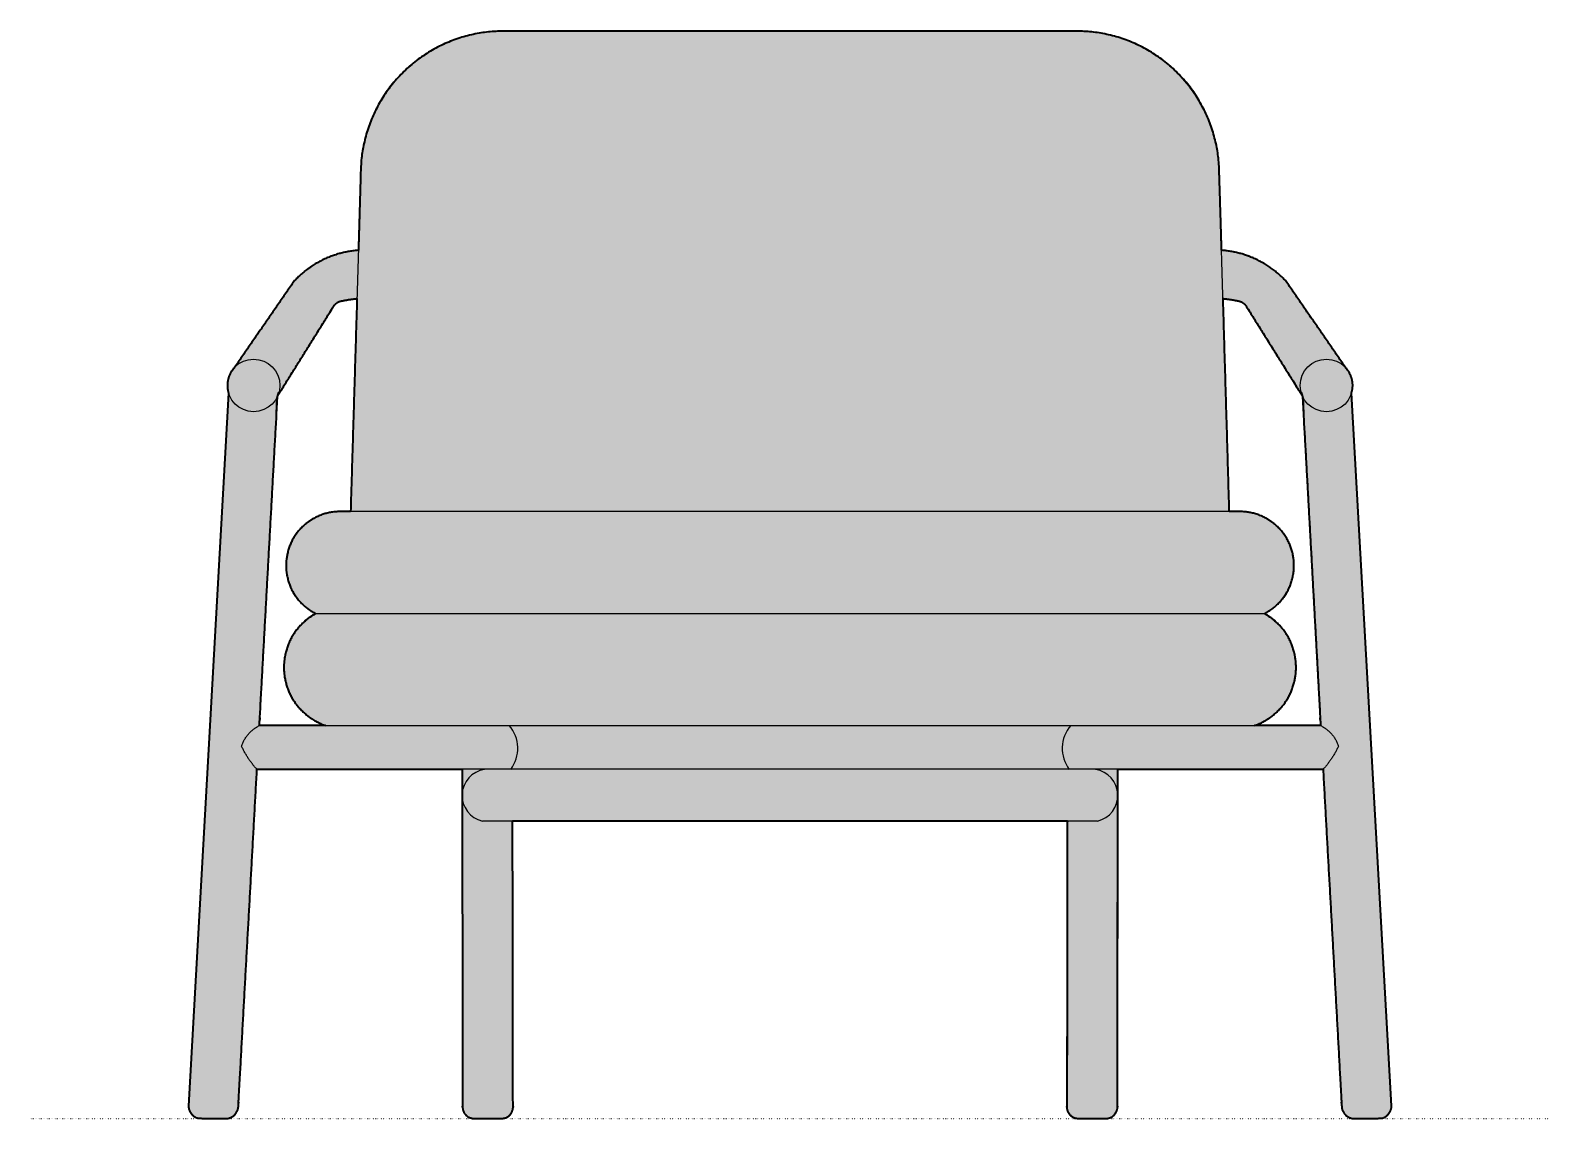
# Model space of a CAD drawing. Header units: millimetres. Extents: x 0 to 2281, y -1148 to 750.
# Drawn here: x 0 to 1047, y 0 to 750 of the extents above; entities that cross this region are included whole.
import ezdxf

# ---------------------------------------------------------------- set-up
doc = ezdxf.new("R2010")
doc.units = ezdxf.units.MM
doc.linetypes.add('Dots', pattern=[1, 0, -1])
doc.layers.add('Blocks', color=7, linetype='Continuous')
doc.layers.add('Blocks$Fill', color=7, linetype='Continuous', true_color=0xffffff)
for name, color, linetype, lineweight, true_color in [('Blocks$Inner', 7, 'Continuous', 25, 0x007f00), ('Blocks$Outline', 7, 'Continuous', 35, 0xff3f3f), ('Groud', 7, 'Dots', 25, 0x243775)]:
    doc.layers.add(name, color=color, linetype=linetype, lineweight=lineweight, true_color=true_color)

# ---------------------------------------------------------------- blocks, each defined once
blk = doc.blocks.new('For Now Lounge Chair Front')
at = {"layer": 'Blocks$Fill'}
h = blk.add_hatch(color=256, dxfattribs=at)
h.paths.add_polyline_path([(108.9, 8.8), (108.9, 8.7), (108.9, 8.5), (108.9, 8.3), (108.9, 8.2), (109, 8), (109, 7.8), (109, 7.6), (109, 7.5), (109.1, 7.3), (109.1, 7.1), (109.1, 6.9), (109.2, 6.8), (109.2, 6.6), (109.3, 6.4), (109.3, 6.2), (109.4, 6.1), (109.4, 5.9), (109.5, 5.7), (109.6, 5.6), (109.6, 5.4), (109.7, 5.2), (109.8, 5), (109.9, 4.9), (109.9, 4.7), (110, 4.5), (110.1, 4.4), (110.2, 4.2), (110.3, 4.1), (110.4, 3.9), (110.5, 3.8), (110.6, 3.6), (110.8, 3.5), (110.9, 3.3), (111, 3.2), (111.1, 3), (111.2, 2.9), (111.4, 2.7), (111.5, 2.6), (111.6, 2.5), (111.7, 2.3), (111.9, 2.2), (112, 2.1), (112.2, 2), (112.3, 1.9), (112.5, 1.8), (112.6, 1.6), (112.7, 1.5), (112.9, 1.4), (113.1, 1.3), (113.2, 1.2), (113.4, 1.1), (113.5, 1.1), (113.7, 1), (113.8, 0.9), (114, 0.8), (114.1, 0.7), (114.3, 0.7), (114.5, 0.6), (114.6, 0.5), (114.8, 0.5), (115, 0.4), (115.1, 0.4), (115.3, 0.3), (115.4, 0.3), (125.7, 0), (136, 0.1), (136.2, 0.1), (136.3, 0.2), (136.5, 0.2), (136.7, 0.2), (136.9, 0.3), (137, 0.3), (137.2, 0.4), (137.4, 0.5), (137.6, 0.5), (137.7, 0.6), (137.9, 0.7), (138.1, 0.7), (138.3, 0.8), (138.4, 0.9), (138.6, 1), (138.8, 1.1), (138.9, 1.2), (139.1, 1.3), (139.3, 1.4), (139.4, 1.5), (139.6, 1.6), (139.7, 1.7), (139.9, 1.8), (140.1, 2), (140.2, 2.1), (140.4, 2.2), (140.5, 2.4), (140.6, 2.5), (140.8, 2.6), (140.9, 2.8), (141.1, 2.9), (141.2, 3.1), (141.3, 3.2), (141.4, 3.4), (141.6, 3.5), (141.7, 3.7), (141.8, 3.9), (141.9, 4), (142, 4.2), (142.1, 4.4), (142.2, 4.5), (142.3, 4.7), (142.4, 4.9), (142.5, 5.1), (142.6, 5.2), (142.6, 5.4), (142.7, 5.6), (142.8, 5.8), (142.8, 6), (142.9, 6.2), (142.9, 6.3), (143, 6.5), (143, 6.7), (143.1, 6.9), (143.1, 7.1), (143.2, 7.3), (143.2, 7.4), (143.2, 7.6), (143.2, 7.8), (143.3, 8), (143.3, 8.2), (143.3, 8.3), (143.3, 8.5), (143.3, 8.7), (156.1, 240.6), (297.4, 240.6), (297.5, 223.9), (297.4, 223.3), (297.4, 222.8), (297.4, 222.3), (297.4, 221.8), (297.5, 221.3), (297.8, 7.1), (297.8, 7), (297.8, 6.8), (297.8, 6.6), (297.9, 6.5), (297.9, 6.3), (298, 6.1), (298, 6), (298, 5.8), (298.1, 5.7), (298.1, 5.5), (298.2, 5.3), (298.3, 5.2), (298.3, 5), (298.4, 4.8), (298.5, 4.7), (298.5, 4.5), (298.6, 4.4), (298.7, 4.2), (298.8, 4), (298.9, 3.9), (299, 3.7), (299.1, 3.6), (299.2, 3.4), (299.3, 3.3), (299.4, 3.1), (299.5, 3), (299.6, 2.8), (299.8, 2.7), (299.9, 2.6), (300, 2.4), (300.1, 2.3), (300.3, 2.2), (300.4, 2.1), (300.6, 1.9), (300.7, 1.8), (300.8, 1.7), (301, 1.6), (301.1, 1.5), (301.3, 1.4), (301.5, 1.3), (301.6, 1.2), (301.8, 1.1), (301.9, 1), (302.1, 0.9), (302.3, 0.9), (302.4, 0.8), (302.6, 0.7), (302.7, 0.6), (302.9, 0.6), (303.1, 0.5), (303.2, 0.5), (303.4, 0.4), (303.6, 0.4), (303.8, 0.3), (303.9, 0.3), (304.1, 0.2), (304.3, 0.2), (304.4, 0.2), (304.6, 0.2), (304.8, 0.1), (304.9, 0.1), (305.1, 0.1), (305.3, 0.1), (305.4, 0.1), (324.9, 0.1), (325.1, 0.1), (325.2, 0.1), (325.4, 0.1), (325.6, 0.1), (325.7, 0.2), (325.9, 0.2), (326.1, 0.2), (326.2, 0.2), (326.4, 0.3), (326.6, 0.3), (326.7, 0.4), (326.9, 0.4), (327.1, 0.5), (327.2, 0.5), (327.4, 0.6), (327.6, 0.6), (327.7, 0.7), (327.9, 0.8), (328.1, 0.9), (328.2, 0.9), (328.4, 1), (328.6, 1.1), (328.7, 1.2), (328.9, 1.3), (329, 1.4), (329.2, 1.5), (329.3, 1.6), (329.5, 1.7), (329.6, 1.8), (329.8, 1.9), (329.9, 2.1), (330, 2.2), (330.2, 2.3), (330.3, 2.4), (330.4, 2.6), (330.6, 2.7), (330.7, 2.8), (330.8, 3), (330.9, 3.1), (331, 3.3), (331.1, 3.4), (331.2, 3.6), (331.3, 3.7), (331.4, 3.9), (331.5, 4), (331.6, 4.2), (331.7, 4.4), (331.8, 4.5), (331.9, 4.7), (331.9, 4.8), (332, 5), (332.1, 5.2), (332.1, 5.3), (332.2, 5.5), (332.2, 5.7), (332.3, 5.8), (332.3, 6), (332.4, 6.1), (332.4, 6.3), (332.4, 6.5), (332.5, 6.6), (332.5, 6.8), (332.5, 7), (332.5, 7.1), (332.2, 205), (714.4, 205), (714.1, 7.1), (714.1, 7), (714.2, 6.8), (714.2, 6.6), (714.2, 6.5), (714.3, 6.3), (714.3, 6.1), (714.3, 6), (714.4, 5.8), (714.4, 5.7), (714.5, 5.5), (714.5, 5.3), (714.6, 5.2), (714.7, 5), (714.7, 4.8), (714.8, 4.7), (714.9, 4.5), (715, 4.4), (715.1, 4.2), (715.1, 4), (715.2, 3.9), (715.3, 3.7), (715.4, 3.6), (715.5, 3.4), (715.6, 3.3), (715.8, 3.1), (715.9, 3), (716, 2.8), (716.1, 2.7), (716.2, 2.6), (716.4, 2.4), (716.5, 2.3), (716.6, 2.2), (716.8, 2.1), (716.9, 1.9), (717.1, 1.8), (717.2, 1.7), (717.3, 1.6), (717.5, 1.5), (717.6, 1.4), (717.8, 1.3), (718, 1.2), (718.1, 1.1), (718.3, 1), (718.4, 0.9), (718.6, 0.9), (718.8, 0.8), (718.9, 0.7), (719.1, 0.6), (719.3, 0.6), (719.4, 0.5), (719.6, 0.5), (719.8, 0.4), (719.9, 0.4), (720.1, 0.3), (720.3, 0.3), (720.4, 0.2), (720.6, 0.2), (720.8, 0.2), (720.9, 0.2), (721.1, 0.1), (721.3, 0.1), (721.4, 0.1), (721.6, 0.1), (721.8, 0.1), (741.3, 0.1), (741.4, 0.1), (741.6, 0.1), (741.7, 0.1), (741.9, 0.1), (742.1, 0.2), (742.2, 0.2), (742.4, 0.2), (742.6, 0.2), (742.7, 0.3), (742.9, 0.3), (743.1, 0.4), (743.2, 0.4), (743.4, 0.5), (743.6, 0.5), (743.8, 0.6), (743.9, 0.6), (744.1, 0.7), (744.2, 0.8), (744.4, 0.9), (744.6, 0.9), (744.7, 1), (744.9, 1.1), (745.1, 1.2), (745.2, 1.3), (745.4, 1.4), (745.5, 1.5), (745.7, 1.6), (745.8, 1.7), (746, 1.8), (746.1, 1.9), (746.2, 2.1), (746.4, 2.2), (746.5, 2.3), (746.6, 2.4), (746.8, 2.6), (746.9, 2.7), (747, 2.8), (747.1, 3), (747.3, 3.1), (747.4, 3.3), (747.5, 3.4), (747.6, 3.6), (747.7, 3.7), (747.8, 3.9), (747.9, 4), (748, 4.2), (748, 4.4), (748.1, 4.5), (748.2, 4.7), (748.3, 4.8), (748.3, 5), (748.4, 5.2), (748.5, 5.3), (748.5, 5.5), (748.6, 5.7), (748.6, 5.8), (748.7, 6), (748.7, 6.1), (748.8, 6.3), (748.8, 6.5), (748.8, 6.6), (748.8, 6.8), (748.9, 7), (748.9, 7.1), (749.2, 221.3), (749.2, 221.8), (749.2, 222.3), (749.2, 222.8), (749.2, 223.3), (749.2, 223.9), (749.2, 240.6), (890.6, 240.6), (903.4, 8.7), (903.4, 8.5), (903.4, 8.3), (903.4, 8.2), (903.4, 8), (903.4, 7.8), (903.4, 7.6), (903.5, 7.4), (903.5, 7.3), (903.5, 7.1), (903.6, 6.9), (903.6, 6.7), (903.7, 6.5), (903.7, 6.3), (903.8, 6.2), (903.8, 6), (903.9, 5.8), (904, 5.6), (904, 5.4), (904.1, 5.2), (904.2, 5.1), (904.3, 4.9), (904.4, 4.7), (904.5, 4.5), (904.6, 4.4), (904.7, 4.2), (904.8, 4), (904.9, 3.9), (905, 3.7), (905.1, 3.5), (905.2, 3.4), (905.3, 3.2), (905.5, 3.1), (905.6, 2.9), (905.7, 2.8), (905.9, 2.6), (906, 2.5), (906.2, 2.4), (906.3, 2.2), (906.5, 2.1), (906.6, 2), (906.8, 1.8), (906.9, 1.7), (907.1, 1.6), (907.2, 1.5), (907.4, 1.4), (907.6, 1.3), (907.7, 1.2), (907.9, 1.1), (908.1, 1), (908.2, 0.9), (908.4, 0.8), (908.6, 0.7), (908.8, 0.7), (908.9, 0.6), (909.1, 0.5), (909.3, 0.5), (909.5, 0.4), (909.6, 0.3), (909.8, 0.3), (910, 0.2), (910.2, 0.2), (910.3, 0.2), (910.5, 0.1), (910.7, 0.1), (921, 0), (931.2, 0.3), (931.4, 0.3), (931.5, 0.4), (931.7, 0.4), (931.9, 0.5), (932, 0.5), (932.2, 0.6), (932.4, 0.7), (932.5, 0.7), (932.7, 0.8), (932.8, 0.9), (933, 1), (933.2, 1.1), (933.3, 1.1), (933.5, 1.2), (933.6, 1.3), (933.8, 1.4), (933.9, 1.5), (934.1, 1.6), (934.2, 1.8), (934.4, 1.9), (934.5, 2), (934.6, 2.1), (934.8, 2.2), (934.9, 2.3), (935.1, 2.5), (935.2, 2.6), (935.3, 2.7), (935.4, 2.9), (935.6, 3), (935.7, 3.2), (935.8, 3.3), (935.9, 3.5), (936, 3.6), (936.1, 3.8), (936.2, 3.9), (936.3, 4.1), (936.4, 4.2), (936.5, 4.4), (936.6, 4.5), (936.7, 4.7), (936.8, 4.9), (936.9, 5), (937, 5.2), (937, 5.4), (937.1, 5.6), (937.2, 5.7), (937.2, 5.9), (937.3, 6.1), (937.3, 6.2), (937.4, 6.4), (937.4, 6.6), (937.5, 6.8), (937.5, 6.9), (937.6, 7.1), (937.6, 7.3), (937.6, 7.5), (937.7, 7.6), (937.7, 7.8), (937.7, 8), (937.7, 8.2), (937.7, 8.3), (937.7, 8.5), (937.7, 8.7), (937.8, 8.8), (910.1, 499.6), (910.2, 499.9), (910.3, 500.3), (910.4, 500.6), (910.5, 500.9), (910.6, 501.3), (910.6, 501.6), (910.7, 502), (910.8, 502.3), (910.8, 502.6), (910.8, 503), (910.9, 503.3), (910.9, 503.6), (910.9, 504), (910.9, 504.3), (910.9, 504.6), (911, 505), (910.9, 505.4), (910.9, 505.7), (910.9, 506.1), (910.9, 506.5), (910.8, 506.9), (910.8, 507.3), (910.7, 507.7), (910.7, 508.1), (910.6, 508.6), (910.5, 509), (910.4, 509.4), (910.3, 509.8), (910.2, 510.2), (910.1, 510.6), (909.9, 511), (909.8, 511.4), (909.6, 511.8), (909.4, 512.2), (909.2, 512.6), (909.1, 513), (908.9, 513.4), (908.6, 513.8), (908.4, 514.2), (908.2, 514.6), (907.9, 514.9), (907.7, 515.3), (907.4, 515.7), (907.2, 516), (906.9, 516.4), (906.6, 516.7), (906.3, 517.1), (906, 517.4), (864.9, 577), (863.8, 578.1), (862.8, 579.2), (861.6, 580.2), (860.5, 581.3), (859.3, 582.3), (858.1, 583.3), (856.9, 584.3), (855.6, 585.2), (854.3, 586.1), (853, 587), (851.7, 587.9), (850.4, 588.7), (849, 589.5), (847.6, 590.3), (846.2, 591), (844.8, 591.7), (843.3, 592.4), (841.9, 593), (840.4, 593.6), (838.9, 594.2), (837.5, 594.7), (836, 595.2), (834.4, 595.6), (832.9, 596.1), (831.4, 596.4), (829.9, 596.8), (828.3, 597.1), (826.8, 597.4), (825.3, 597.6), (823.7, 597.8), (822.2, 598), (820.7, 598.1), (819, 653.3), (819, 655.4), (818.8, 657.6), (818.7, 659.8), (818.4, 662), (818.2, 664.2), (817.8, 666.5), (817.4, 668.7), (817, 670.9), (816.5, 673.2), (815.9, 675.5), (815.3, 677.7), (814.6, 680), (813.9, 682.2), (813.1, 684.5), (812.3, 686.7), (811.4, 688.9), (810.4, 691.2), (809.4, 693.4), (808.3, 695.5), (807.1, 697.7), (805.9, 699.9), (804.7, 702), (803.4, 704.1), (802, 706.2), (800.6, 708.2), (799.1, 710.2), (797.5, 712.2), (795.9, 714.1), (794.3, 716), (792.6, 717.9), (790.9, 719.7), (789.1, 721.5), (787.3, 723.2), (785.4, 724.9), (783.5, 726.5), (781.5, 728.1), (779.5, 729.6), (777.5, 731.1), (775.4, 732.5), (773.3, 733.8), (771.2, 735.1), (769.1, 736.4), (766.9, 737.6), (764.7, 738.7), (762.5, 739.8), (760.3, 740.8), (758.1, 741.7), (755.8, 742.6), (753.6, 743.4), (751.3, 744.2), (749, 744.9), (746.7, 745.6), (744.5, 746.2), (742.2, 746.7), (739.9, 747.2), (737.6, 747.6), (735.4, 748), (733.1, 748.3), (730.9, 748.5), (728.7, 748.7), (726.4, 748.9), (724.2, 749), (722.1, 749), (719.9, 749), (523.3, 749), (326.8, 749), (324.6, 749), (322.4, 749), (320.2, 748.9), (318, 748.7), (315.8, 748.5), (313.5, 748.3), (311.3, 748), (309, 747.6), (306.8, 747.2), (304.5, 746.7), (302.2, 746.2), (299.9, 745.6), (297.7, 744.9), (295.4, 744.2), (293.1, 743.4), (290.9, 742.6), (288.6, 741.7), (286.4, 740.8), (284.1, 739.8), (281.9, 738.7), (279.7, 737.6), (277.6, 736.4), (275.4, 735.1), (273.3, 733.8), (271.2, 732.5), (269.2, 731.1), (267.1, 729.6), (265.2, 728.1), (263.2, 726.5), (261.3, 724.9), (259.4, 723.2), (257.6, 721.5), (255.8, 719.7), (254.1, 717.9), (252.4, 716), (250.7, 714.1), (249.1, 712.2), (247.6, 710.2), (246.1, 708.2), (244.7, 706.2), (243.3, 704.1), (242, 702), (240.7, 699.9), (239.5, 697.7), (238.4, 695.5), (237.3, 693.4), (236.3, 691.2), (235.3, 688.9), (234.4, 686.7), (233.5, 684.5), (232.7, 682.2), (232, 680), (231.3, 677.7), (230.7, 675.5), (230.2, 673.2), (229.7, 670.9), (229.2, 668.7), (228.8, 666.5), (228.5, 664.2), (228.2, 662), (228, 659.8), (227.8, 657.6), (227.7, 655.4), (227.6, 653.3), (226, 598.1), (224.5, 598), (222.9, 597.8), (221.4, 597.6), (219.9, 597.4), (218.3, 597.1), (216.8, 596.8), (215.3, 596.4), (213.7, 596.1), (212.2, 595.6), (210.7, 595.2), (209.2, 594.7), (207.7, 594.2), (206.2, 593.6), (204.8, 593), (203.3, 592.4), (201.9, 591.7), (200.5, 591), (199.1, 590.3), (197.7, 589.5), (196.3, 588.7), (195, 587.9), (193.6, 587), (192.3, 586.1), (191, 585.2), (189.8, 584.3), (188.6, 583.3), (187.4, 582.3), (186.2, 581.3), (185, 580.2), (183.9, 579.2), (182.8, 578.1), (181.8, 577), (140.7, 517.4), (140.4, 517.1), (140.1, 516.7), (139.8, 516.4), (139.5, 516), (139.2, 515.7), (139, 515.3), (138.7, 514.9), (138.5, 514.6), (138.2, 514.2), (138, 513.8), (137.8, 513.4), (137.6, 513), (137.4, 512.6), (137.2, 512.2), (137.1, 511.8), (136.9, 511.4), (136.8, 511), (136.6, 510.6), (136.5, 510.2), (136.4, 509.8), (136.3, 509.4), (136.2, 509), (136.1, 508.6), (136, 508.1), (135.9, 507.7), (135.9, 507.3), (135.8, 506.9), (135.8, 506.5), (135.8, 506.1), (135.7, 505.7), (135.7, 505.4), (135.7, 505), (135.7, 504.6), (135.7, 504.3), (135.7, 504), (135.8, 503.6), (135.8, 503.3), (135.8, 503), (135.9, 502.6), (135.9, 502.3), (136, 502), (136, 501.6), (136.1, 501.3), (136.2, 500.9), (136.2, 500.6), (136.3, 500.3), (136.4, 499.9), (136.5, 499.6)], flags=0)
h.paths.add_polyline_path([(850.2, 347.8), (850.8, 348.2), (851.5, 348.5), (852.1, 348.9), (852.7, 349.3), (853.3, 349.6), (854, 350), (854.6, 350.5), (855.2, 350.9), (855.8, 351.3), (856.4, 351.8), (857, 352.3), (857.6, 352.8), (858.1, 353.3), (858.7, 353.8), (859.3, 354.3), (859.8, 354.9), (860.4, 355.4), (860.9, 356), (861.4, 356.6), (861.9, 357.2), (862.4, 357.8), (862.9, 358.4), (863.4, 359.1), (863.8, 359.7), (864.3, 360.4), (864.7, 361), (865.1, 361.7), (865.5, 362.4), (865.9, 363.1), (866.3, 363.8), (866.7, 364.5), (867, 365.2), (867.4, 365.9), (867.7, 366.7), (868, 367.4), (868.2, 368.2), (868.5, 368.9), (868.8, 369.7), (869, 370.4), (869.2, 371.2), (869.4, 372), (869.6, 372.7), (869.8, 373.5), (869.9, 374.3), (870.1, 375.1), (870.2, 375.8), (870.3, 376.6), (870.4, 377.4), (870.4, 378.2), (870.5, 378.9), (870.5, 379.7), (870.5, 380.5), (870.5, 381.2), (870.5, 382), (870.5, 382.7), (870.4, 383.5), (870.4, 384.2), (870.3, 385), (870.2, 385.7), (870.1, 386.4), (870, 387.2), (869.9, 387.9), (869.7, 388.6), (869.6, 389.3), (869.4, 390), (869.2, 390.7), (869, 391.4), (868.8, 392.1), (868.6, 392.8), (868.4, 393.5), (868.1, 394.2), (867.8, 394.9), (867.5, 395.6), (867.2, 396.2), (866.9, 396.9), (866.6, 397.6), (866.2, 398.3), (865.9, 399), (865.5, 399.6), (865.1, 400.3), (864.7, 401), (864.3, 401.6), (863.8, 402.3), (863.4, 402.9), (862.9, 403.5), (862.4, 404.2), (861.9, 404.8), (861.4, 405.4), (860.9, 406), (860.3, 406.6), (859.8, 407.1), (859.2, 407.7), (858.6, 408.2), (858, 408.8), (857.4, 409.3), (856.8, 409.8), (856.2, 410.3), (855.5, 410.8), (854.9, 411.3), (854.2, 411.7), (853.6, 412.2), (852.9, 412.6), (852.2, 413), (851.5, 413.4), (850.8, 413.8), (850.1, 414.1), (849.4, 414.5), (848.7, 414.8), (848, 415.1), (847.3, 415.4), (846.5, 415.7), (845.8, 416), (845.1, 416.2), (844.3, 416.5), (843.6, 416.7), (842.9, 416.9), (842.1, 417.1), (841.4, 417.3), (840.7, 417.4), (839.9, 417.6), (839.2, 417.7), (838.4, 417.8), (837.7, 417.9), (837, 418), (836.2, 418), (835.5, 418.1), (834.8, 418.1), (834.1, 418.1), (826, 418.1), (821.7, 564.8), (824.4, 564.5), (827.2, 564.1), (829.9, 563.7), (832.6, 563.1), (832.8, 563.1), (833, 563), (833.2, 563), (833.4, 562.9), (833.6, 562.9), (833.8, 562.8), (834, 562.7), (834.1, 562.6), (834.3, 562.6), (834.5, 562.5), (834.7, 562.4), (834.9, 562.3), (835, 562.2), (835.2, 562.1), (835.4, 562), (835.5, 561.9), (835.7, 561.7), (835.9, 561.6), (836, 561.5), (836.2, 561.4), (836.3, 561.2), (836.5, 561.1), (836.6, 560.9), (836.8, 560.8), (836.9, 560.6), (837, 560.5), (837.2, 560.3), (837.3, 560.2), (837.4, 560), (837.5, 559.9), (837.6, 559.7), (837.7, 559.5), (876.4, 497.7), (888.6, 276.2), (888.9, 270.7), (843.3, 270.7), (844.6, 271.2), (846, 271.7), (847.4, 272.3), (848, 272.6), (848.7, 273), (849.4, 273.3), (850, 273.7), (850.7, 274), (851.3, 274.4), (852, 274.8), (852.6, 275.2), (853.3, 275.6), (853.9, 276.1), (854.5, 276.5), (855.2, 277), (855.8, 277.5), (856.4, 277.9), (857, 278.4), (857.6, 278.9), (858.1, 279.5), (858.7, 280), (859.3, 280.5), (859.8, 281.1), (860.4, 281.7), (860.9, 282.2), (861.4, 282.8), (862, 283.4), (862.5, 284), (862.9, 284.6), (863.4, 285.2), (863.9, 285.9), (864.4, 286.5), (864.8, 287.2), (865.2, 287.8), (865.6, 288.5), (866.1, 289.1), (866.4, 289.8), (866.8, 290.5), (867.2, 291.2), (867.5, 291.9), (867.9, 292.6), (868.2, 293.3), (868.5, 294), (868.8, 294.7), (869.1, 295.4), (869.4, 296.1), (869.6, 296.9), (869.9, 297.6), (870.1, 298.3), (870.3, 299), (870.5, 299.8), (870.7, 300.5), (870.9, 301.2), (871.1, 301.9), (871.2, 302.7), (871.5, 304.1), (871.7, 305.6), (871.8, 307), (871.9, 308.5), (872, 309.9), (872, 311.4), (872, 312.2), (872, 312.9), (871.9, 313.6), (871.9, 314.4), (871.8, 315.2), (871.7, 315.9), (871.6, 316.7), (871.5, 317.4), (871.4, 318.2), (871.2, 318.9), (871.1, 319.7), (870.9, 320.4), (870.7, 321.2), (870.5, 321.9), (870.3, 322.7), (870.1, 323.4), (869.8, 324.2), (869.6, 324.9), (869.3, 325.6), (869, 326.4), (868.7, 327.1), (868.4, 327.8), (868.1, 328.5), (867.8, 329.2), (867.4, 329.9), (867.1, 330.6), (866.7, 331.3), (866.3, 332), (865.9, 332.7), (865.5, 333.4), (865.1, 334), (864.6, 334.7), (864.2, 335.3), (863.7, 335.9), (863.3, 336.6), (862.8, 337.2), (862.3, 337.8), (861.8, 338.4), (861.3, 339), (860.8, 339.5), (860.2, 340.1), (859.7, 340.7), (859.2, 341.2), (858.6, 341.7), (858, 342.2), (857.5, 342.7), (856.9, 343.2), (856.3, 343.7), (855.7, 344.2), (855.1, 344.6), (854.5, 345.1), (853.9, 345.5), (852.7, 346.3), (851.4, 347.1), (850.2, 347.8)], flags=0)
h.paths.add_polyline_path([(157.8, 270.7), (170.3, 497.7), (208.9, 559.5), (209, 559.7), (209.1, 559.9), (209.3, 560), (209.4, 560.2), (209.5, 560.3), (209.6, 560.5), (209.8, 560.6), (209.9, 560.8), (210, 560.9), (210.2, 561.1), (210.3, 561.2), (210.5, 561.4), (210.6, 561.5), (210.8, 561.6), (211, 561.7), (211.1, 561.9), (211.3, 562), (211.5, 562.1), (211.6, 562.2), (211.8, 562.3), (212, 562.4), (212.2, 562.5), (212.3, 562.6), (212.5, 562.6), (212.7, 562.7), (212.9, 562.8), (213.1, 562.9), (213.3, 562.9), (213.5, 563), (213.7, 563), (213.8, 563.1), (214, 563.1), (216.8, 563.7), (219.5, 564.1), (222.2, 564.5), (225, 564.8), (220.6, 418.1), (212.6, 418.1), (211.9, 418.1), (211.1, 418.1), (210.4, 418), (209.7, 418), (209, 417.9), (208.2, 417.8), (207.5, 417.7), (206.8, 417.6), (206, 417.4), (205.3, 417.3), (204.5, 417.1), (203.8, 416.9), (203.1, 416.7), (202.3, 416.5), (201.6, 416.2), (200.9, 416), (200.1, 415.7), (199.4, 415.4), (198.7, 415.1), (198, 414.8), (197.2, 414.5), (196.5, 414.1), (195.8, 413.8), (195.1, 413.4), (194.4, 413), (193.8, 412.6), (193.1, 412.2), (192.4, 411.7), (191.8, 411.3), (191.1, 410.8), (190.5, 410.3), (189.9, 409.8), (189.2, 409.3), (188.6, 408.8), (188.1, 408.2), (187.5, 407.7), (186.9, 407.1), (186.4, 406.6), (185.8, 406), (185.3, 405.4), (184.8, 404.8), (184.3, 404.2), (183.8, 403.5), (183.3, 402.9), (182.9, 402.3), (182.4, 401.6), (182, 401), (181.6, 400.3), (181.2, 399.6), (180.8, 399), (180.4, 398.3), (180.1, 397.6), (179.7, 396.9), (179.4, 396.2), (179.1, 395.6), (178.8, 394.9), (178.6, 394.2), (178.3, 393.5), (178.1, 392.8), (177.8, 392.1), (177.6, 391.4), (177.4, 390.7), (177.2, 390), (177.1, 389.3), (176.9, 388.6), (176.8, 387.9), (176.7, 387.2), (176.5, 386.4), (176.4, 385.7), (176.4, 385), (176.3, 384.2), (176.2, 383.5), (176.2, 382.7), (176.2, 382), (176.1, 381.2), (176.1, 380.5), (176.2, 379.7), (176.2, 378.9), (176.2, 378.2), (176.3, 377.4), (176.4, 376.6), (176.5, 375.8), (176.6, 375.1), (176.7, 374.3), (176.9, 373.5), (177.1, 372.7), (177.2, 372), (177.4, 371.2), (177.7, 370.4), (177.9, 369.7), (178.1, 368.9), (178.4, 368.2), (178.7, 367.4), (179, 366.7), (179.3, 365.9), (179.6, 365.2), (180, 364.5), (180.4, 363.8), (180.7, 363.1), (181.1, 362.4), (181.5, 361.7), (181.9, 361), (182.4, 360.4), (182.8, 359.7), (183.3, 359.1), (183.8, 358.4), (184.3, 357.8), (184.7, 357.2), (185.3, 356.6), (185.8, 356), (186.3, 355.4), (186.8, 354.9), (187.4, 354.3), (188, 353.8), (188.5, 353.3), (189.1, 352.8), (189.7, 352.3), (190.3, 351.8), (190.9, 351.3), (191.5, 350.9), (192.1, 350.5), (192.7, 350), (193.3, 349.6), (193.9, 349.3), (194.6, 348.9), (195.2, 348.5), (195.8, 348.2), (196.5, 347.8), (195.2, 347.1), (194, 346.3), (192.7, 345.5), (192.1, 345.1), (191.5, 344.6), (190.9, 344.2), (190.4, 343.7), (189.8, 343.2), (189.2, 342.7), (188.6, 342.2), (188.1, 341.7), (187.5, 341.2), (187, 340.7), (186.4, 340.1), (185.9, 339.5), (185.4, 339), (184.9, 338.4), (184.4, 337.8), (183.9, 337.2), (183.4, 336.6), (182.9, 335.9), (182.5, 335.3), (182, 334.7), (181.6, 334), (181.2, 333.4), (180.8, 332.7), (180.4, 332), (180, 331.3), (179.6, 330.6), (179.2, 329.9), (178.9, 329.2), (178.5, 328.5), (178.2, 327.8), (177.9, 327.1), (177.6, 326.4), (177.3, 325.6), (177.1, 324.9), (176.8, 324.2), (176.6, 323.4), (176.4, 322.7), (176.1, 321.9), (175.9, 321.2), (175.8, 320.4), (175.6, 319.7), (175.4, 318.9), (175.3, 318.2), (175.2, 317.4), (175.1, 316.7), (175, 315.9), (174.9, 315.2), (174.8, 314.4), (174.8, 313.6), (174.7, 312.9), (174.7, 312.2), (174.7, 311.4), (174.7, 309.9), (174.7, 308.5), (174.8, 307), (175, 305.6), (175.2, 304.1), (175.4, 302.7), (175.6, 301.9), (175.8, 301.2), (175.9, 300.5), (176.1, 299.8), (176.3, 299), (176.5, 298.3), (176.8, 297.6), (177, 296.9), (177.3, 296.1), (177.5, 295.4), (177.8, 294.7), (178.1, 294), (178.4, 293.3), (178.8, 292.6), (179.1, 291.9), (179.5, 291.2), (179.8, 290.5), (180.2, 289.8), (180.6, 289.1), (181, 288.5), (181.4, 287.8), (181.9, 287.2), (182.3, 286.5), (182.8, 285.9), (183.2, 285.2), (183.7, 284.6), (184.2, 284), (184.7, 283.4), (185.2, 282.8), (185.7, 282.2), (186.3, 281.7), (186.8, 281.1), (187.4, 280.5), (187.9, 280), (188.5, 279.5), (189.1, 278.9), (189.7, 278.4), (190.3, 277.9), (190.9, 277.5), (191.5, 277), (192.1, 276.5), (192.8, 276.1), (193.4, 275.6), (194, 275.2), (194.7, 274.8), (195.3, 274.4), (196, 274), (196.6, 273.7), (197.3, 273.3), (198, 273), (198.6, 272.6), (199.3, 272.3), (200.7, 271.7), (202, 271.2), (203.4, 270.7)], flags=0)
at = {"layer": 'Blocks$Inner'}
for p, q in [((826, 418.1), (819, 653.3)), ((181.8, 577), (140.7, 517.4)), ((864.9, 577), (906, 517.4)), ((136.5, 499.6), (108.9, 8.8)), ((297.4, 240.6), (297.8, 7.1)), ((749.2, 240.6), (748.9, 7.1)), ((332.5, 7.1), (332.2, 205)), ((714.1, 7.1), (714.4, 205)), ((305.4, 0.1), (324.9, 0.1)), ((741.3, 0.1), (721.8, 0.1))]:
    blk.add_line(p, q, dxfattribs=at)
for points in [[(719.9, 749), (523.3, 749), (326.8, 749)], [(227.6, 653.3), (220.6, 418.1)], [(208.9, 559.5), (170.3, 497.7), (158.1, 276.2), (157.8, 270.7)], [(888.9, 270.7), (888.6, 276.2), (876.4, 497.7), (837.7, 559.5)], [(937.8, 8.8), (910.1, 499.6)], [(834.1, 418.1), (523.3, 418.1), (212.6, 418.1)], [(196.5, 347.8), (523.3, 347.8), (850.2, 347.8)], [(157.8, 270.7), (523.3, 270.7), (888.9, 270.7)], [(890.6, 240.6), (523.3, 240.6), (156.1, 240.6)], [(311.4, 205), (523.3, 205), (735.2, 205)]]:
    blk.add_lwpolyline(points, dxfattribs=at)
for centre in [(153.8, 505), (892.9, 505)]:
    blk.add_circle(centre, 18.1, dxfattribs=at)
for centre, radius, start, end in [((325.8, 650.8), 98.2, 89.4557, 178.5593), ((720.8, 650.8), 98.2, 1.4407, 90.5443), ((231, 530.8), 67.5, 94.2636, 136.8159), ((215.7, 555.3), 8, 102.0828, 148.0031), ((233.2, 473.6), 91.5, 95.144, 102.0828), ((813.5, 473.6), 91.5, 77.9172, 84.856), ((831, 555.3), 8, 31.9969, 77.9172), ((213.3, 381), 37.2, 91.1088, 243.0766), ((833.4, 381), 37.2, 296.9234, 88.8912), ((217, 310.8), 42.4, 119.0088, 251.2324), ((829.7, 310.8), 42.4, 288.7676, 60.9912), ((311.8, 255), 24, 322.8913, 40.8795), ((734.9, 255), 24, 139.1205, 217.1087), ((315.5, 222.6), 18.1, 98.7284, 256.9344), ((731.1, 222.6), 18.1, 283.0656, 81.2716), ((305.7, 8), 7.94, 186.4464, 268.1601), ((324.6, 8), 7.94, 271.8399, 353.5536)]:
    blk.add_arc(centre, radius, start, end, dxfattribs=at)
at = {"layer": 'Blocks$Inner', "extrusion": (0, 0, -1)}
for centre, radius, start, end in [((-815.7, 530.8), 67.5, 94.2636, 136.8159), ((-722, 8), 7.94, 271.8399, 353.5536), ((-741, 8), 7.94, 186.4464, 268.1601)]:
    blk.add_arc(centre, radius, start, end, dxfattribs=at)
at = {"layer": 'Blocks$Inner'}
for points, weights in [([(145.5, 256.5), (148.6, 266.2), (157.8, 270.7)], [1, 0.920264784993, 1]), ([(888.9, 270.7), (898.1, 266.2), (901.2, 256.5)], [1, 0.920264784993, 1]), ([(156.1, 240.6), (149.5, 247.7), (145.5, 256.5)], [1, 0.987518435355, 1]), ([(901.2, 256.5), (897.1, 247.7), (890.6, 240.6)], [1, 0.987518435355, 1]), ([(108.9, 8.8), (109, 2.1), (115.4, 0.3)], [1, 0.802195361171, 1]), ([(115.4, 0.3), (125.7, -0.2), (136, 0.1)], [1, 0.999426576025, 1]), ([(136, 0.1), (143.2, 1.4), (143.3, 8.7)], [1, 0.769137519999, 1]), ([(903.4, 8.7), (903.5, 1.4), (910.7, 0.1)], [1, 0.76913752001, 1]), ([(910.7, 0.1), (921, -0.2), (931.2, 0.3)], [1, 0.999426576025, 1]), ([(931.2, 0.3), (937.7, 2.1), (937.8, 8.8)], [1, 0.802195361148, 1])]:
    blk.add_rational_spline(points, weights, degree=2, dxfattribs=at)
for points in [[(143.3, 8.7), (156.1, 240.6)], [(890.6, 240.6), (903.4, 8.7)]]:
    blk.add_open_spline(points, degree=1, dxfattribs=at)
at = {"layer": 'Blocks$Outline'}
for points in [[(136.5, 499.6), (108.9, 8.8)], [(937.8, 8.8), (910.1, 499.6)], [(156.1, 240.6), (297.4, 240.6)], [(749.2, 240.6), (890.6, 240.6)]]:
    blk.add_lwpolyline(points, dxfattribs=at)
for points, weights, knots in [([(820.7, 598.1), (819.9, 625.7), (819, 653.3), (816.6, 750), (719.9, 749), (621.6, 749), (523.3, 749), (425.1, 749), (326.8, 749), (230.1, 750), (227.6, 653.3), (226.8, 625.7), (226, 598.1)], [1, 1, 1, 0.712616785778, 1, 1, 1, 1, 1, 0.712616785777, 1, 1, 1], [180.07126, 180.07126, 180.07126, 235.246773, 235.246773, 388.033175, 388.033175, 584.598506, 584.598506, 781.163838, 781.163838, 933.95024, 933.95024, 989.125753, 989.125753, 989.125753]), ([(226, 598.1), (199.8, 596.2), (181.8, 577), (161.2, 547.2), (140.7, 517.4)], [1, 0.931842306822, 1, 1, 1], [0, 0, 0, 50.155005, 50.155005, 122.512384, 122.512384, 122.512384]), ([(906, 517.4), (885.4, 547.2), (864.9, 577), (846.9, 596.2), (820.7, 598.1)], [1, 1, 1, 0.931842306821, 1], [-72.357379, -72.357379, -72.357379, 0, 0, 50.155005, 50.155005, 50.155005]), ([(157.8, 270.7), (157.9, 273.4), (158.1, 276.2), (164.2, 387), (170.3, 497.7), (189.6, 528.6), (208.9, 559.5), (210.7, 562.4), (214, 563.1), (219.5, 564.3), (225, 564.8)], [1, 1, 1, 1, 1, 1, 1, 0.920776514807, 1, 0.998167262583, 1], [-317.762494, -317.762494, -317.762494, -312.267562, -312.267562, -90.364219, -90.364219, -17.497784, -17.497784, -11.086105, -11.086105, 0, 0, 0]), ([(821.7, 564.8), (827.2, 564.3), (832.6, 563.1), (835.9, 562.4), (837.7, 559.5), (857, 528.6), (876.4, 497.7), (882.5, 387), (888.6, 276.2), (888.7, 273.4), (888.9, 270.7)], [1, 0.998167262583, 1, 0.920776514807, 1, 1, 1, 1, 1, 1, 1], [-317.762494, -317.762494, -317.762494, -306.676388, -306.676388, -300.26471, -300.26471, -227.398274, -227.398274, -5.494932, -5.494932, 0, 0, 0]), ([(140.7, 517.4), (135.7, 512.2), (135.7, 505), (135.7, 502.2), (136.5, 499.6)], [0.8536806946, 0.857871172444, 1, 0.940602813223, 0.905296493495], [42.954637, 42.954637, 42.954637, 56.715456, 56.715456, 62.466253, 62.466253, 62.466253]), ([(212.6, 418.1), (183.6, 417.6), (177.1, 389.3), (170.6, 361), (196.5, 347.8)], [1, 0.788097401516, 1, 0.788097401516, 1], [621.507464, 621.507464, 621.507464, 670.78455, 670.78455, 720.061635, 720.061635, 720.061635]), ([(850.2, 347.8), (876.1, 361), (869.6, 389.3), (863.1, 417.6), (834.1, 418.1), (830.1, 418.1), (826, 418.1)], [1, 0.788097401516, 1, 0.788097401516, 1, 1, 1], [1373.780801, 1373.780801, 1373.780801, 1423.057886, 1423.057886, 1472.334972, 1472.334972, 1480.385314, 1480.385314, 1480.385314]), ([(196.5, 347.8), (172.4, 334.5), (174.8, 307), (177.3, 279.6), (203.4, 270.7)], [1, 0.838138718765, 1, 0.838138718765, 1], [0, 0, 0, 48.874913, 48.874913, 97.749826, 97.749826, 97.749826]), ([(843.3, 270.7), (869.4, 279.6), (871.8, 307), (874.3, 334.5), (850.2, 347.8)], [1, 0.838138718765, 1, 0.838138718765, 1], [0, 0, 0, 48.874913, 48.874913, 97.749826, 97.749826, 97.749826]), ([(108.9, 8.8), (109, 2.1), (115.4, 0.3), (125.7, -0.2), (136, 0.1), (143.2, 1.4), (143.3, 8.7), (149.7, 124.6), (156.1, 240.6)], [1, 0.802195361171, 1, 0.999426576025, 1, 0.769137519999, 1, 1, 1], [0, 0, 0, 11.572636, 11.572636, 32.111098, 32.111098, 44.368773, 44.368773, 276.57592, 276.57592, 276.57592]), ([(890.6, 240.6), (897, 124.6), (903.4, 8.7), (903.5, 1.4), (910.7, 0.1), (921, -0.2), (931.2, 0.3), (937.7, 2.1), (937.8, 8.8)], [1, 1, 1, 0.76913752001, 1, 0.999426576025, 1, 0.802195361148, 1], [1084.73408, 1084.73408, 1084.73408, 1316.941227, 1316.941227, 1329.198902, 1329.198902, 1349.737364, 1349.737364, 1361.31, 1361.31, 1361.31]), ([(297.5, 223.9), (297.4, 223.6), (297.4, 223.3), (297.4, 222.3), (297.5, 221.3)], [0.988541633745, 0.99411979157, 1, 0.980327185025, 0.964035230809], [24.382275, 24.382275, 24.382275, 25.025009, 25.025009, 27.175339, 27.175339, 27.175339]), ([(297.5, 221.3), (297.6, 114.2), (297.8, 7.1), (298.5, 0.3), (305.4, 0.1), (315.2, 0.1), (324.9, 0.1), (331.8, 0.3), (332.5, 7.1), (332.4, 106.1), (332.2, 205)], [1, 1, 1, 0.756346412379, 1, 1, 1, 0.756346412379, 1, 1, 1], [19.250205, 19.250205, 19.250205, 233.425536, 233.425536, 244.75233, 244.75233, 264.241762, 264.241762, 275.568556, 275.568556, 473.421109, 473.421109, 473.421109]), ([(714.4, 205), (714.3, 106.1), (714.1, 7.1), (714.9, 0.3), (721.8, 0.1), (731.5, 0.1), (741.3, 0.1), (748.1, 0.3), (748.9, 7.1), (749, 114.2), (749.2, 221.3)], [1, 1, 1, 0.756346412379, 1, 1, 1, 0.756346412379, 1, 1, 1], [-473.421109, -473.421109, -473.421109, -275.568556, -275.568556, -264.241762, -264.241762, -244.75233, -244.75233, -233.425536, -233.425536, -19.250205, -19.250205, -19.250205]), ([(749.2, 221.3), (749.3, 222.3), (749.2, 223.3), (749.2, 223.6), (749.2, 223.9)], [0.964035230807, 0.980327185024, 1, 0.994119791571, 0.988541633747], [496.699746, 496.699746, 496.699746, 498.850076, 498.850076, 499.49281, 499.49281, 499.49281])]:
    blk.add_rational_spline(points, weights, degree=2, knots=knots, dxfattribs=at)
for points in [[(225, 564.8), (222.8, 491.5), (220.6, 418.1)], [(826, 418.1), (823.9, 491.5), (821.7, 564.8)], [(220.6, 418.1), (216.6, 418.1), (212.6, 418.1)], [(203.4, 270.7), (180.6, 270.7), (157.8, 270.7)], [(888.9, 270.7), (866.1, 270.7), (843.3, 270.7)], [(297.4, 240.6), (297.4, 232.2), (297.5, 223.9)], [(749.2, 223.9), (749.2, 232.2), (749.2, 240.6)]]:
    blk.add_open_spline(points, degree=2, dxfattribs=at)
for points, weights in [([(911, 505), (911, 512.2), (906, 517.4)], [1, 0.857871172444, 0.8536806946]), ([(910.1, 499.6), (911, 502.2), (911, 505)], [0.905296493495, 0.940602813223, 1])]:
    blk.add_rational_spline(points, weights, degree=2, dxfattribs=at)
blk.add_open_spline([(332.2, 205), (427.8, 205), (523.3, 205), (618.9, 205), (714.4, 205)], degree=2, knots=[70.826194, 70.826194, 70.826194, 261.937543, 261.937543, 453.048891, 453.048891, 453.048891], dxfattribs=at)

msp = doc.modelspace()

# ---------------------------------------------------------------- linework, layer by layer
at = {"layer": 'Groud'}
msp.add_lwpolyline([(0, 0), (1046.7, 0)], dxfattribs=at)

# ---------------------------------------------------------------- block references
at = {"layer": 'Blocks'}
msp.add_blockref('For Now Lounge Chair Front', (0, 0), dxfattribs=at)

doc.saveas('drawing.dxf')
